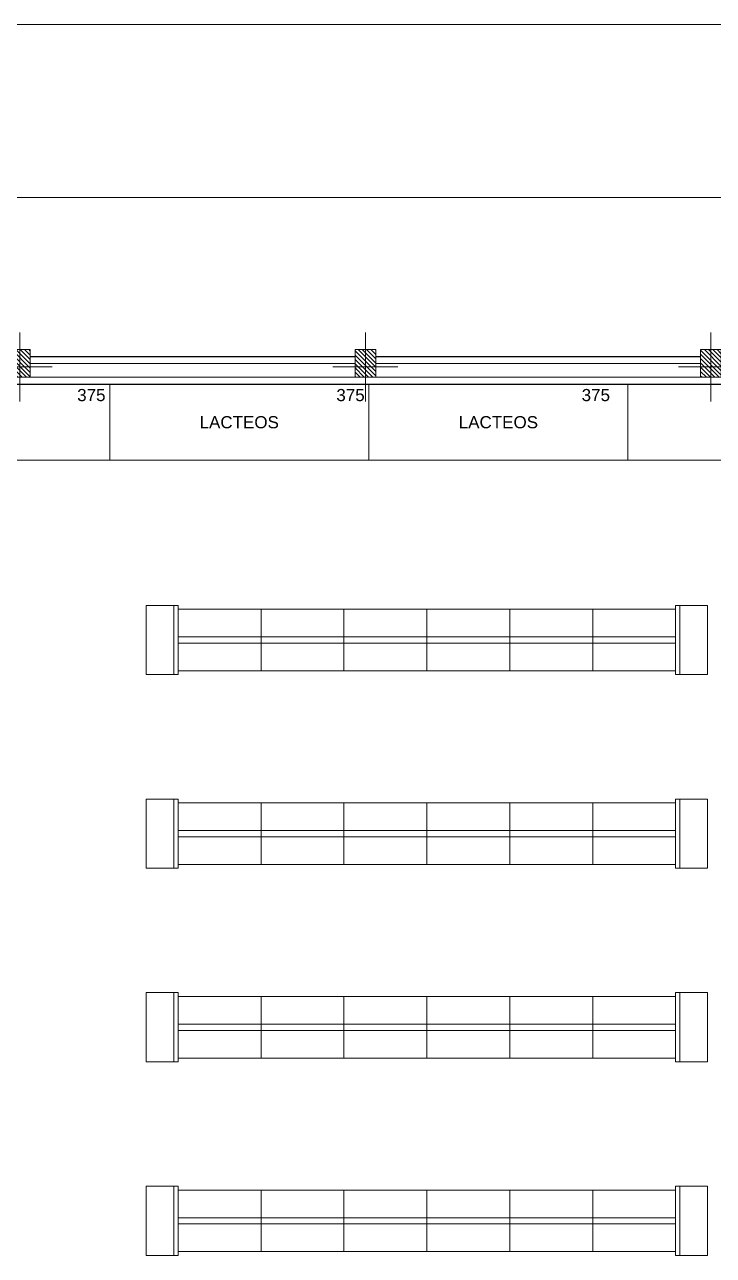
# Model space of a CAD drawing. Header units: millimetres. Extents: x 1653.8 to 1709.6, y 1641.2 to 1683.3.
# Drawn here: x 1685.84 to 1695.81, y 1665.53 to 1683.33 of the extents above; entities that cross this region are included whole.
import ezdxf
from ezdxf.enums import TextEntityAlignment as Align

# ---------------------------------------------------------------- set-up
doc = ezdxf.new("R2010")
doc.units = ezdxf.units.MM
for name, color, linetype, lineweight in [('ACHURADO', 251, 'Continuous', 13), ('AR_MOBILIARIO', 1, 'Continuous', 0), ('AR_PAREDES', 4, 'Continuous', 25), ('AR_TEXTOS', 2, 'Continuous', 0), ('AR_VENTANAS', 3, 'Continuous', 13), ('TEXTO', 1, 'Continuous', 20)]:
    doc.layers.add(name, color=color, linetype=linetype, lineweight=lineweight)
doc.styles.add('ARIAL', font='arial.ttf')

# ---------------------------------------------------------------- blocks, each defined once
blk = doc.blocks.new('OIIOIJ')
h = blk.add_hatch()
h.set_pattern_fill('ANSI31', color=8, scale=0.35, angle=-180)
h.set_pattern_definition([(225, (-128.949427, 159.928103), (0.030935922, -0.030935922), [])])
h.paths.add_polyline_path([(0.15, -0.15), (0.15, 0.25), (-0.15, 0.25), (-0.15, -0.15)])
at = {"color": 2}
for p, q in [((0, -0.5), (0, 0.5)), ((-0.469, 0), (0.469, 0))]:
    blk.add_line(p, q, dxfattribs=at)
at = {"color": 6}
blk.add_lwpolyline([(0.15, -0.15), (0.15, 0.25), (-0.15, 0.25), (-0.15, -0.15)], close=True, dxfattribs=at)

msp = doc.modelspace()

# ---------------------------------------------------------------- linework, layer by layer
at = {"layer": 'ACHURADO'}
for points in [[(1653.844, 1683.325), (1709.614, 1683.325)], [(1653.844, 1680.825), (1709.614, 1680.825)]]:
    msp.add_lwpolyline(points, dxfattribs=at)
at = {"layer": 'AR_MOBILIARIO'}
for p, q in [((1687.602, 1674.925), (1687.602, 1673.925)), ((1688.002, 1674.925), (1687.602, 1674.925)), ((1687.602, 1674.925), (1687.602, 1673.925)), ((1688.002, 1674.925), (1687.602, 1674.925)), ((1688.002, 1674.925), (1687.602, 1674.925)), ((1687.602, 1674.925), (1687.602, 1673.925)), ((1688.002, 1674.925), (1688.002, 1673.925)), ((1688.002, 1673.925), (1688.002, 1674.925)), ((1688.002, 1673.925), (1688.002, 1674.925)), ((1688.062, 1674.925), (1688.002, 1674.925)), ((1688.002, 1674.925), (1688.002, 1673.925)), ((1688.062, 1673.925), (1688.062, 1674.925)), ((1688.062, 1674.87), (1688.062, 1674.47)), ((1688.062, 1674.47), (1688.062, 1674.87)), ((1688.062, 1674.47), (1688.062, 1674.87)), ((1688.062, 1674.47), (1688.062, 1674.87)), ((1688.062, 1674.87), (1688.062, 1674.47)), ((1688.062, 1674.47), (1688.062, 1674.87)), ((1689.262, 1674.87), (1688.062, 1674.87)), ((1688.062, 1674.87), (1688.062, 1674.47)), ((1689.262, 1674.87), (1688.062, 1674.87)), ((1689.262, 1674.87), (1688.062, 1674.87)), ((1688.062, 1674.87), (1688.062, 1674.47)), ((1688.062, 1674.47), (1688.062, 1674.87)), ((1690.462, 1674.87), (1689.262, 1674.87)), ((1689.262, 1674.87), (1689.262, 1674.47)), ((1690.462, 1674.87), (1689.262, 1674.87)), ((1690.462, 1674.87), (1689.262, 1674.87)), ((1689.262, 1674.87), (1689.262, 1674.47)), ((1689.262, 1674.47), (1689.262, 1674.87)), ((1689.262, 1674.47), (1689.262, 1674.87)), ((1689.262, 1674.47), (1689.262, 1674.87)), ((1689.262, 1674.47), (1689.262, 1674.87)), ((1691.662, 1674.87), (1690.462, 1674.87)), ((1690.462, 1674.87), (1690.462, 1674.47)), ((1691.662, 1674.87), (1690.462, 1674.87)), ((1691.662, 1674.87), (1690.462, 1674.87)), ((1690.462, 1674.87), (1690.462, 1674.47)), ((1690.462, 1674.47), (1690.462, 1674.87)), ((1690.462, 1674.47), (1690.462, 1674.87)), ((1690.462, 1674.47), (1690.462, 1674.87)), ((1690.462, 1674.47), (1690.462, 1674.87)), ((1692.862, 1674.87), (1691.662, 1674.87)), ((1691.662, 1674.87), (1691.662, 1674.47)), ((1692.862, 1674.87), (1691.662, 1674.87)), ((1692.862, 1674.87), (1691.662, 1674.87)), ((1691.662, 1674.87), (1691.662, 1674.47)), ((1691.662, 1674.47), (1691.662, 1674.87)), ((1691.662, 1674.47), (1691.662, 1674.87)), ((1691.662, 1674.47), (1691.662, 1674.87)), ((1691.662, 1674.47), (1691.662, 1674.87)), ((1694.062, 1674.87), (1692.862, 1674.87)), ((1692.862, 1674.87), (1692.862, 1674.47)), ((1694.062, 1674.87), (1692.862, 1674.87)), ((1694.062, 1674.87), (1692.862, 1674.87)), ((1692.862, 1674.87), (1692.862, 1674.47)), ((1692.862, 1674.47), (1692.862, 1674.87)), ((1692.862, 1674.47), (1692.862, 1674.87)), ((1692.862, 1674.47), (1692.862, 1674.87)), ((1692.862, 1674.47), (1692.862, 1674.87)), ((1695.262, 1674.87), (1694.062, 1674.87)), ((1694.062, 1674.87), (1694.062, 1674.47)), ((1695.262, 1674.87), (1694.062, 1674.87)), ((1695.262, 1674.87), (1694.062, 1674.87)), ((1694.062, 1674.87), (1694.062, 1674.47)), ((1694.062, 1674.47), (1694.062, 1674.87)), ((1694.062, 1674.47), (1694.062, 1674.87)), ((1694.062, 1674.47), (1694.062, 1674.87)), ((1694.062, 1674.47), (1694.062, 1674.87)), ((1695.262, 1674.925), (1695.322, 1674.925)), ((1695.262, 1674.925), (1695.262, 1673.925)), ((1695.262, 1674.47), (1695.262, 1674.87)), ((1695.262, 1674.47), (1695.262, 1674.87)), ((1695.262, 1674.47), (1695.262, 1674.87)), ((1695.322, 1673.925), (1695.322, 1674.925)), ((1695.322, 1674.925), (1695.722, 1674.925)), ((1695.722, 1674.925), (1695.322, 1674.925)), ((1695.322, 1674.925), (1695.322, 1673.925)), ((1695.722, 1674.925), (1695.322, 1674.925)), ((1695.322, 1674.925), (1695.322, 1673.925)), ((1695.322, 1673.925), (1695.322, 1674.925)), ((1695.722, 1673.925), (1695.722, 1674.925)), ((1695.722, 1673.925), (1695.722, 1674.925)), ((1695.722, 1673.925), (1695.722, 1674.925)), ((1688.062, 1674.47), (1688.062, 1674.38)), ((1688.062, 1674.47), (1688.062, 1674.38)), ((1688.062, 1674.47), (1689.262, 1674.47)), ((1688.062, 1674.47), (1689.262, 1674.47)), ((1689.262, 1674.47), (1688.062, 1674.47)), ((1688.062, 1674.47), (1688.062, 1674.38)), ((1689.262, 1674.47), (1688.062, 1674.47)), ((1689.262, 1674.47), (1689.262, 1674.38)), ((1690.462, 1674.47), (1689.262, 1674.47)), ((1689.262, 1674.47), (1690.462, 1674.47)), ((1689.262, 1674.47), (1690.462, 1674.47)), ((1690.462, 1674.47), (1689.262, 1674.47)), ((1689.262, 1674.47), (1689.262, 1674.38)), ((1690.462, 1674.47), (1690.462, 1674.38)), ((1691.662, 1674.47), (1690.462, 1674.47)), ((1690.462, 1674.47), (1691.662, 1674.47)), ((1690.462, 1674.47), (1691.662, 1674.47)), ((1691.662, 1674.47), (1690.462, 1674.47)), ((1690.462, 1674.47), (1690.462, 1674.38)), ((1691.662, 1674.47), (1691.662, 1674.38)), ((1692.862, 1674.47), (1691.662, 1674.47)), ((1691.662, 1674.47), (1692.862, 1674.47)), ((1691.662, 1674.47), (1692.862, 1674.47)), ((1692.862, 1674.47), (1691.662, 1674.47)), ((1691.662, 1674.47), (1691.662, 1674.38)), ((1692.862, 1674.47), (1692.862, 1674.38)), ((1694.062, 1674.47), (1692.862, 1674.47)), ((1692.862, 1674.47), (1694.062, 1674.47)), ((1692.862, 1674.47), (1694.062, 1674.47)), ((1694.062, 1674.47), (1692.862, 1674.47)), ((1692.862, 1674.47), (1692.862, 1674.38)), ((1694.062, 1674.47), (1694.062, 1674.38)), ((1695.262, 1674.47), (1694.062, 1674.47)), ((1694.062, 1674.47), (1695.262, 1674.47)), ((1694.062, 1674.47), (1695.262, 1674.47)), ((1695.262, 1674.47), (1694.062, 1674.47)), ((1694.062, 1674.47), (1694.062, 1674.38)), ((1695.262, 1674.47), (1695.262, 1674.38)), ((1688.062, 1673.98), (1688.062, 1674.38)), ((1688.062, 1674.38), (1688.062, 1673.98)), ((1688.062, 1674.38), (1688.062, 1673.98)), ((1688.062, 1674.38), (1688.062, 1673.98)), ((1688.062, 1673.98), (1688.062, 1674.38)), ((1688.062, 1674.38), (1688.062, 1673.98)), ((1689.262, 1674.38), (1688.062, 1674.38)), ((1688.062, 1674.38), (1688.062, 1673.98)), ((1688.062, 1674.38), (1688.062, 1673.98)), ((1688.062, 1674.38), (1688.062, 1673.98)), ((1689.262, 1674.38), (1688.062, 1674.38)), ((1688.062, 1674.38), (1689.262, 1674.38)), ((1688.062, 1674.38), (1689.262, 1674.38)), ((1689.262, 1674.38), (1690.462, 1674.38)), ((1690.462, 1674.38), (1689.262, 1674.38)), ((1689.262, 1674.38), (1689.262, 1673.98)), ((1689.262, 1674.38), (1689.262, 1673.98)), ((1689.262, 1674.38), (1689.262, 1673.98)), ((1690.462, 1674.38), (1689.262, 1674.38)), ((1689.262, 1674.38), (1690.462, 1674.38)), ((1689.262, 1673.98), (1689.262, 1674.38)), ((1689.262, 1673.98), (1689.262, 1674.38)), ((1689.262, 1674.38), (1689.262, 1673.98)), ((1690.462, 1674.38), (1691.662, 1674.38)), ((1691.662, 1674.38), (1690.462, 1674.38)), ((1690.462, 1674.38), (1690.462, 1673.98)), ((1690.462, 1674.38), (1690.462, 1673.98)), ((1690.462, 1674.38), (1690.462, 1673.98)), ((1691.662, 1674.38), (1690.462, 1674.38)), ((1690.462, 1674.38), (1691.662, 1674.38)), ((1690.462, 1673.98), (1690.462, 1674.38)), ((1690.462, 1673.98), (1690.462, 1674.38)), ((1690.462, 1674.38), (1690.462, 1673.98)), ((1691.662, 1674.38), (1692.862, 1674.38)), ((1692.862, 1674.38), (1691.662, 1674.38)), ((1691.662, 1674.38), (1691.662, 1673.98)), ((1691.662, 1674.38), (1691.662, 1673.98)), ((1691.662, 1674.38), (1691.662, 1673.98)), ((1692.862, 1674.38), (1691.662, 1674.38)), ((1691.662, 1674.38), (1692.862, 1674.38)), ((1691.662, 1673.98), (1691.662, 1674.38)), ((1691.662, 1673.98), (1691.662, 1674.38)), ((1691.662, 1674.38), (1691.662, 1673.98)), ((1692.862, 1674.38), (1694.062, 1674.38)), ((1694.062, 1674.38), (1692.862, 1674.38)), ((1692.862, 1674.38), (1692.862, 1673.98)), ((1692.862, 1674.38), (1692.862, 1673.98)), ((1692.862, 1674.38), (1692.862, 1673.98)), ((1694.062, 1674.38), (1692.862, 1674.38)), ((1692.862, 1674.38), (1694.062, 1674.38)), ((1692.862, 1673.98), (1692.862, 1674.38)), ((1692.862, 1673.98), (1692.862, 1674.38)), ((1692.862, 1674.38), (1692.862, 1673.98)), ((1694.062, 1674.38), (1695.262, 1674.38)), ((1695.262, 1674.38), (1694.062, 1674.38)), ((1694.062, 1674.38), (1694.062, 1673.98)), ((1694.062, 1674.38), (1694.062, 1673.98)), ((1694.062, 1674.38), (1694.062, 1673.98)), ((1695.262, 1674.38), (1694.062, 1674.38)), ((1694.062, 1674.38), (1695.262, 1674.38)), ((1694.062, 1673.98), (1694.062, 1674.38)), ((1694.062, 1673.98), (1694.062, 1674.38)), ((1694.062, 1674.38), (1694.062, 1673.98)), ((1695.262, 1673.98), (1695.262, 1674.38)), ((1695.262, 1673.98), (1695.262, 1674.38)), ((1695.262, 1674.38), (1695.262, 1673.98)), ((1688.002, 1673.925), (1687.602, 1673.925)), ((1687.602, 1673.925), (1688.002, 1673.925)), ((1687.602, 1673.925), (1688.002, 1673.925)), ((1688.062, 1673.925), (1688.002, 1673.925)), ((1688.062, 1673.98), (1689.262, 1673.98)), ((1688.062, 1673.98), (1689.262, 1673.98)), ((1688.062, 1673.98), (1689.262, 1673.98)), ((1689.262, 1673.98), (1690.462, 1673.98)), ((1689.262, 1673.98), (1690.462, 1673.98)), ((1689.262, 1673.98), (1690.462, 1673.98)), ((1690.462, 1673.98), (1691.662, 1673.98)), ((1690.462, 1673.98), (1691.662, 1673.98)), ((1690.462, 1673.98), (1691.662, 1673.98)), ((1691.662, 1673.98), (1692.862, 1673.98)), ((1691.662, 1673.98), (1692.862, 1673.98)), ((1691.662, 1673.98), (1692.862, 1673.98)), ((1692.862, 1673.98), (1694.062, 1673.98)), ((1692.862, 1673.98), (1694.062, 1673.98)), ((1692.862, 1673.98), (1694.062, 1673.98)), ((1694.062, 1673.98), (1695.262, 1673.98)), ((1694.062, 1673.98), (1695.262, 1673.98)), ((1694.062, 1673.98), (1695.262, 1673.98)), ((1695.262, 1673.925), (1695.322, 1673.925)), ((1695.322, 1673.925), (1695.722, 1673.925)), ((1695.322, 1673.925), (1695.722, 1673.925)), ((1695.322, 1673.925), (1695.722, 1673.925)), ((1687.602, 1672.125), (1687.602, 1671.125)), ((1688.002, 1672.125), (1687.602, 1672.125)), ((1687.602, 1672.125), (1687.602, 1671.125)), ((1688.002, 1672.125), (1687.602, 1672.125)), ((1688.002, 1672.125), (1687.602, 1672.125)), ((1687.602, 1672.125), (1687.602, 1671.125)), ((1688.002, 1672.125), (1688.002, 1671.125)), ((1688.002, 1671.125), (1688.002, 1672.125)), ((1688.002, 1671.125), (1688.002, 1672.125)), ((1688.062, 1672.125), (1688.002, 1672.125)), ((1688.002, 1672.125), (1688.002, 1671.125)), ((1688.062, 1671.125), (1688.062, 1672.125)), ((1688.062, 1672.07), (1688.062, 1671.67)), ((1688.062, 1671.67), (1688.062, 1672.07)), ((1688.062, 1671.67), (1688.062, 1672.07)), ((1688.062, 1671.67), (1688.062, 1672.07)), ((1688.062, 1672.07), (1688.062, 1671.67)), ((1688.062, 1671.67), (1688.062, 1672.07)), ((1689.262, 1672.07), (1688.062, 1672.07)), ((1688.062, 1672.07), (1688.062, 1671.67)), ((1689.262, 1672.07), (1688.062, 1672.07)), ((1689.262, 1672.07), (1688.062, 1672.07)), ((1688.062, 1672.07), (1688.062, 1671.67)), ((1688.062, 1671.67), (1688.062, 1672.07)), ((1690.462, 1672.07), (1689.262, 1672.07)), ((1689.262, 1672.07), (1689.262, 1671.67)), ((1690.462, 1672.07), (1689.262, 1672.07)), ((1690.462, 1672.07), (1689.262, 1672.07)), ((1689.262, 1672.07), (1689.262, 1671.67)), ((1689.262, 1671.67), (1689.262, 1672.07)), ((1689.262, 1671.67), (1689.262, 1672.07)), ((1689.262, 1671.67), (1689.262, 1672.07)), ((1689.262, 1671.67), (1689.262, 1672.07)), ((1691.662, 1672.07), (1690.462, 1672.07)), ((1690.462, 1672.07), (1690.462, 1671.67)), ((1691.662, 1672.07), (1690.462, 1672.07)), ((1691.662, 1672.07), (1690.462, 1672.07)), ((1690.462, 1672.07), (1690.462, 1671.67)), ((1690.462, 1671.67), (1690.462, 1672.07)), ((1690.462, 1671.67), (1690.462, 1672.07)), ((1690.462, 1671.67), (1690.462, 1672.07)), ((1690.462, 1671.67), (1690.462, 1672.07)), ((1692.862, 1672.07), (1691.662, 1672.07)), ((1691.662, 1672.07), (1691.662, 1671.67)), ((1692.862, 1672.07), (1691.662, 1672.07)), ((1692.862, 1672.07), (1691.662, 1672.07)), ((1691.662, 1672.07), (1691.662, 1671.67)), ((1691.662, 1671.67), (1691.662, 1672.07)), ((1691.662, 1671.67), (1691.662, 1672.07)), ((1691.662, 1671.67), (1691.662, 1672.07)), ((1691.662, 1671.67), (1691.662, 1672.07)), ((1694.062, 1672.07), (1692.862, 1672.07)), ((1692.862, 1672.07), (1692.862, 1671.67)), ((1694.062, 1672.07), (1692.862, 1672.07)), ((1694.062, 1672.07), (1692.862, 1672.07)), ((1692.862, 1672.07), (1692.862, 1671.67)), ((1692.862, 1671.67), (1692.862, 1672.07)), ((1692.862, 1671.67), (1692.862, 1672.07)), ((1692.862, 1671.67), (1692.862, 1672.07)), ((1692.862, 1671.67), (1692.862, 1672.07)), ((1695.262, 1672.07), (1694.062, 1672.07)), ((1694.062, 1672.07), (1694.062, 1671.67)), ((1695.262, 1672.07), (1694.062, 1672.07)), ((1695.262, 1672.07), (1694.062, 1672.07)), ((1694.062, 1672.07), (1694.062, 1671.67)), ((1694.062, 1671.67), (1694.062, 1672.07)), ((1694.062, 1671.67), (1694.062, 1672.07)), ((1694.062, 1671.67), (1694.062, 1672.07)), ((1694.062, 1671.67), (1694.062, 1672.07)), ((1695.262, 1672.125), (1695.322, 1672.125)), ((1695.262, 1672.125), (1695.262, 1671.125)), ((1695.262, 1671.67), (1695.262, 1672.07)), ((1695.262, 1671.67), (1695.262, 1672.07)), ((1695.262, 1671.67), (1695.262, 1672.07)), ((1695.322, 1671.125), (1695.322, 1672.125)), ((1695.322, 1672.125), (1695.722, 1672.125)), ((1695.722, 1672.125), (1695.322, 1672.125)), ((1695.322, 1672.125), (1695.322, 1671.125)), ((1695.722, 1672.125), (1695.322, 1672.125)), ((1695.322, 1672.125), (1695.322, 1671.125)), ((1695.322, 1671.125), (1695.322, 1672.125)), ((1695.722, 1671.125), (1695.722, 1672.125)), ((1695.722, 1671.125), (1695.722, 1672.125)), ((1695.722, 1671.125), (1695.722, 1672.125)), ((1688.062, 1671.67), (1688.062, 1671.58)), ((1688.062, 1671.67), (1688.062, 1671.58)), ((1688.062, 1671.67), (1689.262, 1671.67)), ((1688.062, 1671.67), (1689.262, 1671.67)), ((1689.262, 1671.67), (1688.062, 1671.67)), ((1688.062, 1671.67), (1688.062, 1671.58)), ((1689.262, 1671.67), (1688.062, 1671.67)), ((1689.262, 1671.67), (1689.262, 1671.58)), ((1690.462, 1671.67), (1689.262, 1671.67)), ((1689.262, 1671.67), (1690.462, 1671.67)), ((1689.262, 1671.67), (1690.462, 1671.67)), ((1690.462, 1671.67), (1689.262, 1671.67)), ((1689.262, 1671.67), (1689.262, 1671.58)), ((1690.462, 1671.67), (1690.462, 1671.58)), ((1691.662, 1671.67), (1690.462, 1671.67)), ((1690.462, 1671.67), (1691.662, 1671.67)), ((1690.462, 1671.67), (1691.662, 1671.67)), ((1691.662, 1671.67), (1690.462, 1671.67)), ((1690.462, 1671.67), (1690.462, 1671.58)), ((1691.662, 1671.67), (1691.662, 1671.58)), ((1692.862, 1671.67), (1691.662, 1671.67)), ((1691.662, 1671.67), (1692.862, 1671.67)), ((1691.662, 1671.67), (1692.862, 1671.67)), ((1692.862, 1671.67), (1691.662, 1671.67)), ((1691.662, 1671.67), (1691.662, 1671.58)), ((1692.862, 1671.67), (1692.862, 1671.58)), ((1694.062, 1671.67), (1692.862, 1671.67)), ((1692.862, 1671.67), (1694.062, 1671.67)), ((1692.862, 1671.67), (1694.062, 1671.67)), ((1694.062, 1671.67), (1692.862, 1671.67)), ((1692.862, 1671.67), (1692.862, 1671.58)), ((1694.062, 1671.67), (1694.062, 1671.58)), ((1695.262, 1671.67), (1694.062, 1671.67)), ((1694.062, 1671.67), (1695.262, 1671.67)), ((1694.062, 1671.67), (1695.262, 1671.67)), ((1695.262, 1671.67), (1694.062, 1671.67)), ((1694.062, 1671.67), (1694.062, 1671.58)), ((1695.262, 1671.67), (1695.262, 1671.58)), ((1688.062, 1671.18), (1688.062, 1671.58)), ((1688.062, 1671.58), (1688.062, 1671.18)), ((1688.062, 1671.58), (1688.062, 1671.18)), ((1688.062, 1671.58), (1688.062, 1671.18)), ((1688.062, 1671.18), (1688.062, 1671.58)), ((1688.062, 1671.58), (1688.062, 1671.18)), ((1689.262, 1671.58), (1688.062, 1671.58)), ((1688.062, 1671.58), (1688.062, 1671.18)), ((1688.062, 1671.58), (1688.062, 1671.18)), ((1688.062, 1671.58), (1688.062, 1671.18)), ((1689.262, 1671.58), (1688.062, 1671.58)), ((1688.062, 1671.58), (1689.262, 1671.58)), ((1688.062, 1671.58), (1689.262, 1671.58)), ((1689.262, 1671.58), (1690.462, 1671.58)), ((1690.462, 1671.58), (1689.262, 1671.58)), ((1689.262, 1671.58), (1689.262, 1671.18)), ((1689.262, 1671.58), (1689.262, 1671.18)), ((1689.262, 1671.58), (1689.262, 1671.18)), ((1690.462, 1671.58), (1689.262, 1671.58)), ((1689.262, 1671.58), (1690.462, 1671.58)), ((1689.262, 1671.18), (1689.262, 1671.58)), ((1689.262, 1671.18), (1689.262, 1671.58)), ((1689.262, 1671.58), (1689.262, 1671.18)), ((1690.462, 1671.58), (1691.662, 1671.58)), ((1691.662, 1671.58), (1690.462, 1671.58)), ((1690.462, 1671.58), (1690.462, 1671.18)), ((1690.462, 1671.58), (1690.462, 1671.18)), ((1690.462, 1671.58), (1690.462, 1671.18)), ((1691.662, 1671.58), (1690.462, 1671.58)), ((1690.462, 1671.58), (1691.662, 1671.58)), ((1690.462, 1671.18), (1690.462, 1671.58)), ((1690.462, 1671.18), (1690.462, 1671.58)), ((1690.462, 1671.58), (1690.462, 1671.18)), ((1691.662, 1671.58), (1692.862, 1671.58)), ((1692.862, 1671.58), (1691.662, 1671.58)), ((1691.662, 1671.58), (1691.662, 1671.18)), ((1691.662, 1671.58), (1691.662, 1671.18)), ((1691.662, 1671.58), (1691.662, 1671.18)), ((1692.862, 1671.58), (1691.662, 1671.58)), ((1691.662, 1671.58), (1692.862, 1671.58)), ((1691.662, 1671.18), (1691.662, 1671.58)), ((1691.662, 1671.18), (1691.662, 1671.58)), ((1691.662, 1671.58), (1691.662, 1671.18)), ((1692.862, 1671.58), (1694.062, 1671.58)), ((1694.062, 1671.58), (1692.862, 1671.58)), ((1692.862, 1671.58), (1692.862, 1671.18)), ((1692.862, 1671.58), (1692.862, 1671.18)), ((1692.862, 1671.58), (1692.862, 1671.18)), ((1694.062, 1671.58), (1692.862, 1671.58)), ((1692.862, 1671.58), (1694.062, 1671.58)), ((1692.862, 1671.18), (1692.862, 1671.58)), ((1692.862, 1671.18), (1692.862, 1671.58)), ((1692.862, 1671.58), (1692.862, 1671.18)), ((1694.062, 1671.58), (1695.262, 1671.58)), ((1695.262, 1671.58), (1694.062, 1671.58)), ((1694.062, 1671.58), (1694.062, 1671.18)), ((1694.062, 1671.58), (1694.062, 1671.18)), ((1694.062, 1671.58), (1694.062, 1671.18)), ((1695.262, 1671.58), (1694.062, 1671.58)), ((1694.062, 1671.58), (1695.262, 1671.58)), ((1694.062, 1671.18), (1694.062, 1671.58)), ((1694.062, 1671.18), (1694.062, 1671.58)), ((1694.062, 1671.58), (1694.062, 1671.18)), ((1695.262, 1671.18), (1695.262, 1671.58)), ((1695.262, 1671.18), (1695.262, 1671.58)), ((1695.262, 1671.58), (1695.262, 1671.18)), ((1688.002, 1671.125), (1687.602, 1671.125)), ((1687.602, 1671.125), (1688.002, 1671.125)), ((1687.602, 1671.125), (1688.002, 1671.125)), ((1688.062, 1671.125), (1688.002, 1671.125)), ((1688.062, 1671.18), (1689.262, 1671.18)), ((1688.062, 1671.18), (1689.262, 1671.18)), ((1688.062, 1671.18), (1689.262, 1671.18)), ((1689.262, 1671.18), (1690.462, 1671.18)), ((1689.262, 1671.18), (1690.462, 1671.18)), ((1689.262, 1671.18), (1690.462, 1671.18)), ((1690.462, 1671.18), (1691.662, 1671.18)), ((1690.462, 1671.18), (1691.662, 1671.18)), ((1690.462, 1671.18), (1691.662, 1671.18)), ((1691.662, 1671.18), (1692.862, 1671.18)), ((1691.662, 1671.18), (1692.862, 1671.18)), ((1691.662, 1671.18), (1692.862, 1671.18)), ((1692.862, 1671.18), (1694.062, 1671.18)), ((1692.862, 1671.18), (1694.062, 1671.18)), ((1692.862, 1671.18), (1694.062, 1671.18)), ((1694.062, 1671.18), (1695.262, 1671.18)), ((1694.062, 1671.18), (1695.262, 1671.18)), ((1694.062, 1671.18), (1695.262, 1671.18)), ((1695.262, 1671.125), (1695.322, 1671.125)), ((1695.322, 1671.125), (1695.722, 1671.125)), ((1695.322, 1671.125), (1695.722, 1671.125)), ((1695.322, 1671.125), (1695.722, 1671.125)), ((1687.602, 1669.325), (1687.602, 1668.325)), ((1688.002, 1669.325), (1687.602, 1669.325)), ((1687.602, 1669.325), (1687.602, 1668.325)), ((1688.002, 1669.325), (1687.602, 1669.325)), ((1688.002, 1669.325), (1687.602, 1669.325)), ((1687.602, 1669.325), (1687.602, 1668.325)), ((1688.002, 1669.325), (1688.002, 1668.325)), ((1688.002, 1668.325), (1688.002, 1669.325)), ((1688.002, 1668.325), (1688.002, 1669.325)), ((1688.062, 1669.325), (1688.002, 1669.325)), ((1688.002, 1669.325), (1688.002, 1668.325)), ((1688.062, 1668.325), (1688.062, 1669.325)), ((1695.262, 1669.325), (1695.322, 1669.325)), ((1695.262, 1669.325), (1695.262, 1668.325)), ((1695.322, 1668.325), (1695.322, 1669.325)), ((1695.322, 1669.325), (1695.722, 1669.325)), ((1695.722, 1669.325), (1695.322, 1669.325)), ((1695.322, 1669.325), (1695.322, 1668.325)), ((1695.722, 1669.325), (1695.322, 1669.325)), ((1695.322, 1669.325), (1695.322, 1668.325)), ((1695.322, 1668.325), (1695.322, 1669.325)), ((1695.722, 1668.325), (1695.722, 1669.325)), ((1695.722, 1668.325), (1695.722, 1669.325)), ((1695.722, 1668.325), (1695.722, 1669.325)), ((1688.062, 1669.27), (1688.062, 1668.87)), ((1688.062, 1668.87), (1688.062, 1669.27)), ((1688.062, 1668.87), (1688.062, 1669.27)), ((1688.062, 1668.87), (1688.062, 1669.27)), ((1688.062, 1669.27), (1688.062, 1668.87)), ((1688.062, 1668.87), (1688.062, 1669.27)), ((1689.262, 1669.27), (1688.062, 1669.27)), ((1688.062, 1669.27), (1688.062, 1668.87)), ((1689.262, 1669.27), (1688.062, 1669.27)), ((1689.262, 1669.27), (1688.062, 1669.27)), ((1688.062, 1669.27), (1688.062, 1668.87)), ((1688.062, 1668.87), (1688.062, 1669.27)), ((1690.462, 1669.27), (1689.262, 1669.27)), ((1689.262, 1669.27), (1689.262, 1668.87)), ((1690.462, 1669.27), (1689.262, 1669.27)), ((1690.462, 1669.27), (1689.262, 1669.27)), ((1689.262, 1669.27), (1689.262, 1668.87)), ((1689.262, 1668.87), (1689.262, 1669.27)), ((1689.262, 1668.87), (1689.262, 1669.27)), ((1689.262, 1668.87), (1689.262, 1669.27)), ((1689.262, 1668.87), (1689.262, 1669.27)), ((1691.662, 1669.27), (1690.462, 1669.27)), ((1690.462, 1669.27), (1690.462, 1668.87)), ((1691.662, 1669.27), (1690.462, 1669.27)), ((1691.662, 1669.27), (1690.462, 1669.27)), ((1690.462, 1669.27), (1690.462, 1668.87)), ((1690.462, 1668.87), (1690.462, 1669.27)), ((1690.462, 1668.87), (1690.462, 1669.27)), ((1690.462, 1668.87), (1690.462, 1669.27)), ((1690.462, 1668.87), (1690.462, 1669.27)), ((1692.862, 1669.27), (1691.662, 1669.27)), ((1691.662, 1669.27), (1691.662, 1668.87)), ((1692.862, 1669.27), (1691.662, 1669.27)), ((1692.862, 1669.27), (1691.662, 1669.27)), ((1691.662, 1669.27), (1691.662, 1668.87)), ((1691.662, 1668.87), (1691.662, 1669.27)), ((1691.662, 1668.87), (1691.662, 1669.27)), ((1691.662, 1668.87), (1691.662, 1669.27)), ((1691.662, 1668.87), (1691.662, 1669.27)), ((1694.062, 1669.27), (1692.862, 1669.27)), ((1692.862, 1669.27), (1692.862, 1668.87)), ((1694.062, 1669.27), (1692.862, 1669.27)), ((1694.062, 1669.27), (1692.862, 1669.27)), ((1692.862, 1669.27), (1692.862, 1668.87)), ((1692.862, 1668.87), (1692.862, 1669.27)), ((1692.862, 1668.87), (1692.862, 1669.27)), ((1692.862, 1668.87), (1692.862, 1669.27)), ((1692.862, 1668.87), (1692.862, 1669.27)), ((1695.262, 1669.27), (1694.062, 1669.27)), ((1694.062, 1669.27), (1694.062, 1668.87)), ((1695.262, 1669.27), (1694.062, 1669.27)), ((1695.262, 1669.27), (1694.062, 1669.27)), ((1694.062, 1669.27), (1694.062, 1668.87)), ((1694.062, 1668.87), (1694.062, 1669.27)), ((1694.062, 1668.87), (1694.062, 1669.27)), ((1694.062, 1668.87), (1694.062, 1669.27)), ((1694.062, 1668.87), (1694.062, 1669.27)), ((1695.262, 1668.87), (1695.262, 1669.27)), ((1695.262, 1668.87), (1695.262, 1669.27)), ((1695.262, 1668.87), (1695.262, 1669.27)), ((1688.062, 1668.87), (1688.062, 1668.78)), ((1688.062, 1668.87), (1688.062, 1668.78)), ((1688.062, 1668.87), (1689.262, 1668.87)), ((1688.062, 1668.87), (1689.262, 1668.87)), ((1689.262, 1668.87), (1688.062, 1668.87)), ((1688.062, 1668.87), (1688.062, 1668.78)), ((1689.262, 1668.87), (1688.062, 1668.87)), ((1688.062, 1668.38), (1688.062, 1668.78)), ((1688.062, 1668.78), (1688.062, 1668.38)), ((1688.062, 1668.78), (1688.062, 1668.38)), ((1688.062, 1668.78), (1688.062, 1668.38)), ((1688.062, 1668.38), (1688.062, 1668.78)), ((1688.062, 1668.78), (1688.062, 1668.38)), ((1689.262, 1668.78), (1688.062, 1668.78)), ((1688.062, 1668.78), (1688.062, 1668.38)), ((1688.062, 1668.78), (1688.062, 1668.38)), ((1688.062, 1668.78), (1688.062, 1668.38)), ((1689.262, 1668.78), (1688.062, 1668.78)), ((1688.062, 1668.78), (1689.262, 1668.78)), ((1688.062, 1668.78), (1689.262, 1668.78)), ((1689.262, 1668.87), (1689.262, 1668.78)), ((1690.462, 1668.87), (1689.262, 1668.87)), ((1689.262, 1668.87), (1690.462, 1668.87)), ((1689.262, 1668.87), (1690.462, 1668.87)), ((1690.462, 1668.87), (1689.262, 1668.87)), ((1689.262, 1668.87), (1689.262, 1668.78)), ((1689.262, 1668.78), (1690.462, 1668.78)), ((1690.462, 1668.78), (1689.262, 1668.78)), ((1689.262, 1668.78), (1689.262, 1668.38)), ((1689.262, 1668.78), (1689.262, 1668.38)), ((1689.262, 1668.78), (1689.262, 1668.38)), ((1690.462, 1668.78), (1689.262, 1668.78)), ((1689.262, 1668.78), (1690.462, 1668.78)), ((1689.262, 1668.38), (1689.262, 1668.78)), ((1689.262, 1668.38), (1689.262, 1668.78)), ((1689.262, 1668.78), (1689.262, 1668.38)), ((1690.462, 1668.87), (1690.462, 1668.78)), ((1691.662, 1668.87), (1690.462, 1668.87)), ((1690.462, 1668.87), (1691.662, 1668.87)), ((1690.462, 1668.87), (1691.662, 1668.87)), ((1691.662, 1668.87), (1690.462, 1668.87)), ((1690.462, 1668.87), (1690.462, 1668.78)), ((1690.462, 1668.78), (1691.662, 1668.78)), ((1691.662, 1668.78), (1690.462, 1668.78)), ((1690.462, 1668.78), (1690.462, 1668.38)), ((1690.462, 1668.78), (1690.462, 1668.38)), ((1690.462, 1668.78), (1690.462, 1668.38)), ((1691.662, 1668.78), (1690.462, 1668.78)), ((1690.462, 1668.78), (1691.662, 1668.78)), ((1690.462, 1668.38), (1690.462, 1668.78)), ((1690.462, 1668.38), (1690.462, 1668.78)), ((1690.462, 1668.78), (1690.462, 1668.38)), ((1691.662, 1668.87), (1691.662, 1668.78)), ((1692.862, 1668.87), (1691.662, 1668.87)), ((1691.662, 1668.87), (1692.862, 1668.87)), ((1691.662, 1668.87), (1692.862, 1668.87)), ((1692.862, 1668.87), (1691.662, 1668.87)), ((1691.662, 1668.87), (1691.662, 1668.78)), ((1691.662, 1668.78), (1692.862, 1668.78)), ((1692.862, 1668.78), (1691.662, 1668.78)), ((1691.662, 1668.78), (1691.662, 1668.38)), ((1691.662, 1668.78), (1691.662, 1668.38)), ((1691.662, 1668.78), (1691.662, 1668.38)), ((1692.862, 1668.78), (1691.662, 1668.78)), ((1691.662, 1668.78), (1692.862, 1668.78)), ((1691.662, 1668.38), (1691.662, 1668.78)), ((1691.662, 1668.38), (1691.662, 1668.78)), ((1691.662, 1668.78), (1691.662, 1668.38)), ((1692.862, 1668.87), (1692.862, 1668.78)), ((1694.062, 1668.87), (1692.862, 1668.87)), ((1692.862, 1668.87), (1694.062, 1668.87)), ((1692.862, 1668.87), (1694.062, 1668.87)), ((1694.062, 1668.87), (1692.862, 1668.87)), ((1692.862, 1668.87), (1692.862, 1668.78)), ((1692.862, 1668.78), (1694.062, 1668.78)), ((1694.062, 1668.78), (1692.862, 1668.78)), ((1692.862, 1668.78), (1692.862, 1668.38)), ((1692.862, 1668.78), (1692.862, 1668.38)), ((1692.862, 1668.78), (1692.862, 1668.38)), ((1694.062, 1668.78), (1692.862, 1668.78)), ((1692.862, 1668.78), (1694.062, 1668.78)), ((1692.862, 1668.38), (1692.862, 1668.78)), ((1692.862, 1668.38), (1692.862, 1668.78)), ((1692.862, 1668.78), (1692.862, 1668.38)), ((1694.062, 1668.87), (1694.062, 1668.78)), ((1695.262, 1668.87), (1694.062, 1668.87)), ((1694.062, 1668.87), (1695.262, 1668.87)), ((1694.062, 1668.87), (1695.262, 1668.87)), ((1695.262, 1668.87), (1694.062, 1668.87)), ((1694.062, 1668.87), (1694.062, 1668.78)), ((1694.062, 1668.78), (1695.262, 1668.78)), ((1695.262, 1668.78), (1694.062, 1668.78)), ((1694.062, 1668.78), (1694.062, 1668.38)), ((1694.062, 1668.78), (1694.062, 1668.38)), ((1694.062, 1668.78), (1694.062, 1668.38)), ((1695.262, 1668.78), (1694.062, 1668.78)), ((1694.062, 1668.78), (1695.262, 1668.78)), ((1694.062, 1668.38), (1694.062, 1668.78)), ((1694.062, 1668.38), (1694.062, 1668.78)), ((1694.062, 1668.78), (1694.062, 1668.38)), ((1695.262, 1668.87), (1695.262, 1668.78)), ((1695.262, 1668.38), (1695.262, 1668.78)), ((1695.262, 1668.38), (1695.262, 1668.78)), ((1695.262, 1668.78), (1695.262, 1668.38)), ((1688.002, 1668.325), (1687.602, 1668.325)), ((1687.602, 1668.325), (1688.002, 1668.325)), ((1687.602, 1668.325), (1688.002, 1668.325)), ((1688.062, 1668.325), (1688.002, 1668.325)), ((1688.062, 1668.38), (1689.262, 1668.38)), ((1688.062, 1668.38), (1689.262, 1668.38)), ((1688.062, 1668.38), (1689.262, 1668.38)), ((1689.262, 1668.38), (1690.462, 1668.38)), ((1689.262, 1668.38), (1690.462, 1668.38)), ((1689.262, 1668.38), (1690.462, 1668.38)), ((1690.462, 1668.38), (1691.662, 1668.38)), ((1690.462, 1668.38), (1691.662, 1668.38)), ((1690.462, 1668.38), (1691.662, 1668.38)), ((1691.662, 1668.38), (1692.862, 1668.38)), ((1691.662, 1668.38), (1692.862, 1668.38)), ((1691.662, 1668.38), (1692.862, 1668.38)), ((1692.862, 1668.38), (1694.062, 1668.38)), ((1692.862, 1668.38), (1694.062, 1668.38)), ((1692.862, 1668.38), (1694.062, 1668.38)), ((1694.062, 1668.38), (1695.262, 1668.38)), ((1694.062, 1668.38), (1695.262, 1668.38)), ((1694.062, 1668.38), (1695.262, 1668.38)), ((1695.262, 1668.325), (1695.322, 1668.325)), ((1695.322, 1668.325), (1695.722, 1668.325)), ((1695.322, 1668.325), (1695.722, 1668.325)), ((1695.322, 1668.325), (1695.722, 1668.325)), ((1687.602, 1666.525), (1687.602, 1665.525)), ((1688.002, 1666.525), (1687.602, 1666.525)), ((1687.602, 1666.525), (1687.602, 1665.525)), ((1688.002, 1666.525), (1687.602, 1666.525)), ((1688.002, 1666.525), (1687.602, 1666.525)), ((1687.602, 1666.525), (1687.602, 1665.525)), ((1688.002, 1666.525), (1688.002, 1665.525)), ((1688.002, 1665.525), (1688.002, 1666.525)), ((1688.002, 1665.525), (1688.002, 1666.525)), ((1688.062, 1666.525), (1688.002, 1666.525)), ((1688.002, 1666.525), (1688.002, 1665.525)), ((1688.062, 1665.525), (1688.062, 1666.525)), ((1688.062, 1666.47), (1688.062, 1666.07)), ((1688.062, 1666.07), (1688.062, 1666.47)), ((1688.062, 1666.07), (1688.062, 1666.47)), ((1688.062, 1666.07), (1688.062, 1666.47)), ((1688.062, 1666.47), (1688.062, 1666.07)), ((1688.062, 1666.07), (1688.062, 1666.47)), ((1689.262, 1666.47), (1688.062, 1666.47)), ((1688.062, 1666.47), (1688.062, 1666.07)), ((1689.262, 1666.47), (1688.062, 1666.47)), ((1689.262, 1666.47), (1688.062, 1666.47)), ((1688.062, 1666.47), (1688.062, 1666.07)), ((1688.062, 1666.07), (1688.062, 1666.47)), ((1690.462, 1666.47), (1689.262, 1666.47)), ((1689.262, 1666.47), (1689.262, 1666.07)), ((1690.462, 1666.47), (1689.262, 1666.47)), ((1690.462, 1666.47), (1689.262, 1666.47)), ((1689.262, 1666.47), (1689.262, 1666.07)), ((1689.262, 1666.07), (1689.262, 1666.47)), ((1689.262, 1666.07), (1689.262, 1666.47)), ((1689.262, 1666.07), (1689.262, 1666.47)), ((1689.262, 1666.07), (1689.262, 1666.47)), ((1691.662, 1666.47), (1690.462, 1666.47)), ((1690.462, 1666.47), (1690.462, 1666.07)), ((1691.662, 1666.47), (1690.462, 1666.47)), ((1691.662, 1666.47), (1690.462, 1666.47)), ((1690.462, 1666.47), (1690.462, 1666.07)), ((1690.462, 1666.07), (1690.462, 1666.47)), ((1690.462, 1666.07), (1690.462, 1666.47)), ((1690.462, 1666.07), (1690.462, 1666.47)), ((1690.462, 1666.07), (1690.462, 1666.47)), ((1692.862, 1666.47), (1691.662, 1666.47)), ((1691.662, 1666.47), (1691.662, 1666.07)), ((1692.862, 1666.47), (1691.662, 1666.47)), ((1692.862, 1666.47), (1691.662, 1666.47)), ((1691.662, 1666.47), (1691.662, 1666.07)), ((1691.662, 1666.07), (1691.662, 1666.47)), ((1691.662, 1666.07), (1691.662, 1666.47)), ((1691.662, 1666.07), (1691.662, 1666.47)), ((1691.662, 1666.07), (1691.662, 1666.47)), ((1694.062, 1666.47), (1692.862, 1666.47)), ((1692.862, 1666.47), (1692.862, 1666.07)), ((1694.062, 1666.47), (1692.862, 1666.47)), ((1694.062, 1666.47), (1692.862, 1666.47)), ((1692.862, 1666.47), (1692.862, 1666.07)), ((1692.862, 1666.07), (1692.862, 1666.47)), ((1692.862, 1666.07), (1692.862, 1666.47)), ((1692.862, 1666.07), (1692.862, 1666.47)), ((1692.862, 1666.07), (1692.862, 1666.47)), ((1695.262, 1666.47), (1694.062, 1666.47)), ((1694.062, 1666.47), (1694.062, 1666.07)), ((1695.262, 1666.47), (1694.062, 1666.47)), ((1695.262, 1666.47), (1694.062, 1666.47)), ((1694.062, 1666.47), (1694.062, 1666.07)), ((1694.062, 1666.07), (1694.062, 1666.47)), ((1694.062, 1666.07), (1694.062, 1666.47)), ((1694.062, 1666.07), (1694.062, 1666.47)), ((1694.062, 1666.07), (1694.062, 1666.47)), ((1695.262, 1666.525), (1695.322, 1666.525)), ((1695.262, 1666.525), (1695.262, 1665.525)), ((1695.262, 1666.07), (1695.262, 1666.47)), ((1695.262, 1666.07), (1695.262, 1666.47)), ((1695.262, 1666.07), (1695.262, 1666.47)), ((1695.322, 1665.525), (1695.322, 1666.525)), ((1695.322, 1666.525), (1695.722, 1666.525)), ((1695.722, 1666.525), (1695.322, 1666.525)), ((1695.322, 1666.525), (1695.322, 1665.525)), ((1695.722, 1666.525), (1695.322, 1666.525)), ((1695.322, 1666.525), (1695.322, 1665.525)), ((1695.322, 1665.525), (1695.322, 1666.525)), ((1695.722, 1665.525), (1695.722, 1666.525)), ((1695.722, 1665.525), (1695.722, 1666.525)), ((1695.722, 1665.525), (1695.722, 1666.525)), ((1688.062, 1666.07), (1688.062, 1665.98)), ((1688.062, 1666.07), (1688.062, 1665.98)), ((1688.062, 1666.07), (1689.262, 1666.07)), ((1688.062, 1666.07), (1689.262, 1666.07)), ((1689.262, 1666.07), (1688.062, 1666.07)), ((1688.062, 1666.07), (1688.062, 1665.98)), ((1689.262, 1666.07), (1688.062, 1666.07)), ((1688.062, 1665.58), (1688.062, 1665.98)), ((1688.062, 1665.98), (1688.062, 1665.58)), ((1688.062, 1665.98), (1688.062, 1665.58)), ((1688.062, 1665.98), (1688.062, 1665.58)), ((1688.062, 1665.58), (1688.062, 1665.98)), ((1688.062, 1665.98), (1688.062, 1665.58)), ((1689.262, 1665.98), (1688.062, 1665.98)), ((1688.062, 1665.98), (1688.062, 1665.58)), ((1688.062, 1665.98), (1688.062, 1665.58)), ((1688.062, 1665.98), (1688.062, 1665.58)), ((1689.262, 1665.98), (1688.062, 1665.98)), ((1688.062, 1665.98), (1689.262, 1665.98)), ((1688.062, 1665.98), (1689.262, 1665.98)), ((1689.262, 1666.07), (1689.262, 1665.98)), ((1690.462, 1666.07), (1689.262, 1666.07)), ((1689.262, 1666.07), (1690.462, 1666.07)), ((1689.262, 1666.07), (1690.462, 1666.07)), ((1690.462, 1666.07), (1689.262, 1666.07)), ((1689.262, 1666.07), (1689.262, 1665.98)), ((1689.262, 1665.98), (1690.462, 1665.98)), ((1690.462, 1665.98), (1689.262, 1665.98)), ((1689.262, 1665.98), (1689.262, 1665.58)), ((1689.262, 1665.98), (1689.262, 1665.58)), ((1689.262, 1665.98), (1689.262, 1665.58)), ((1690.462, 1665.98), (1689.262, 1665.98)), ((1689.262, 1665.98), (1690.462, 1665.98)), ((1689.262, 1665.58), (1689.262, 1665.98)), ((1689.262, 1665.58), (1689.262, 1665.98)), ((1689.262, 1665.98), (1689.262, 1665.58)), ((1690.462, 1666.07), (1690.462, 1665.98)), ((1691.662, 1666.07), (1690.462, 1666.07)), ((1690.462, 1666.07), (1691.662, 1666.07)), ((1690.462, 1666.07), (1691.662, 1666.07)), ((1691.662, 1666.07), (1690.462, 1666.07)), ((1690.462, 1666.07), (1690.462, 1665.98)), ((1690.462, 1665.98), (1691.662, 1665.98)), ((1691.662, 1665.98), (1690.462, 1665.98)), ((1690.462, 1665.98), (1690.462, 1665.58)), ((1690.462, 1665.98), (1690.462, 1665.58)), ((1690.462, 1665.98), (1690.462, 1665.58)), ((1691.662, 1665.98), (1690.462, 1665.98)), ((1690.462, 1665.98), (1691.662, 1665.98)), ((1690.462, 1665.58), (1690.462, 1665.98)), ((1690.462, 1665.58), (1690.462, 1665.98)), ((1690.462, 1665.98), (1690.462, 1665.58)), ((1691.662, 1666.07), (1691.662, 1665.98)), ((1692.862, 1666.07), (1691.662, 1666.07)), ((1691.662, 1666.07), (1692.862, 1666.07)), ((1691.662, 1666.07), (1692.862, 1666.07)), ((1692.862, 1666.07), (1691.662, 1666.07)), ((1691.662, 1666.07), (1691.662, 1665.98)), ((1691.662, 1665.98), (1692.862, 1665.98)), ((1692.862, 1665.98), (1691.662, 1665.98)), ((1691.662, 1665.98), (1691.662, 1665.58)), ((1691.662, 1665.98), (1691.662, 1665.58)), ((1691.662, 1665.98), (1691.662, 1665.58)), ((1692.862, 1665.98), (1691.662, 1665.98)), ((1691.662, 1665.98), (1692.862, 1665.98)), ((1691.662, 1665.58), (1691.662, 1665.98)), ((1691.662, 1665.58), (1691.662, 1665.98)), ((1691.662, 1665.98), (1691.662, 1665.58)), ((1692.862, 1666.07), (1692.862, 1665.98)), ((1694.062, 1666.07), (1692.862, 1666.07)), ((1692.862, 1666.07), (1694.062, 1666.07)), ((1692.862, 1666.07), (1694.062, 1666.07)), ((1694.062, 1666.07), (1692.862, 1666.07)), ((1692.862, 1666.07), (1692.862, 1665.98)), ((1692.862, 1665.98), (1694.062, 1665.98)), ((1694.062, 1665.98), (1692.862, 1665.98)), ((1692.862, 1665.98), (1692.862, 1665.58)), ((1692.862, 1665.98), (1692.862, 1665.58)), ((1692.862, 1665.98), (1692.862, 1665.58)), ((1694.062, 1665.98), (1692.862, 1665.98)), ((1692.862, 1665.98), (1694.062, 1665.98)), ((1692.862, 1665.58), (1692.862, 1665.98)), ((1692.862, 1665.58), (1692.862, 1665.98)), ((1692.862, 1665.98), (1692.862, 1665.58)), ((1694.062, 1666.07), (1694.062, 1665.98)), ((1695.262, 1666.07), (1694.062, 1666.07)), ((1694.062, 1666.07), (1695.262, 1666.07)), ((1694.062, 1666.07), (1695.262, 1666.07)), ((1695.262, 1666.07), (1694.062, 1666.07)), ((1694.062, 1666.07), (1694.062, 1665.98)), ((1694.062, 1665.98), (1695.262, 1665.98)), ((1695.262, 1665.98), (1694.062, 1665.98)), ((1694.062, 1665.98), (1694.062, 1665.58)), ((1694.062, 1665.98), (1694.062, 1665.58)), ((1694.062, 1665.98), (1694.062, 1665.58)), ((1695.262, 1665.98), (1694.062, 1665.98)), ((1694.062, 1665.98), (1695.262, 1665.98)), ((1694.062, 1665.58), (1694.062, 1665.98)), ((1694.062, 1665.58), (1694.062, 1665.98)), ((1694.062, 1665.98), (1694.062, 1665.58)), ((1695.262, 1666.07), (1695.262, 1665.98)), ((1695.262, 1665.58), (1695.262, 1665.98)), ((1695.262, 1665.58), (1695.262, 1665.98)), ((1695.262, 1665.98), (1695.262, 1665.58)), ((1688.062, 1665.58), (1689.262, 1665.58)), ((1688.062, 1665.58), (1689.262, 1665.58)), ((1688.062, 1665.58), (1689.262, 1665.58)), ((1689.262, 1665.58), (1690.462, 1665.58)), ((1689.262, 1665.58), (1690.462, 1665.58)), ((1689.262, 1665.58), (1690.462, 1665.58)), ((1690.462, 1665.58), (1691.662, 1665.58)), ((1690.462, 1665.58), (1691.662, 1665.58)), ((1690.462, 1665.58), (1691.662, 1665.58)), ((1691.662, 1665.58), (1692.862, 1665.58)), ((1691.662, 1665.58), (1692.862, 1665.58)), ((1691.662, 1665.58), (1692.862, 1665.58)), ((1692.862, 1665.58), (1694.062, 1665.58)), ((1692.862, 1665.58), (1694.062, 1665.58)), ((1692.862, 1665.58), (1694.062, 1665.58)), ((1694.062, 1665.58), (1695.262, 1665.58)), ((1694.062, 1665.58), (1695.262, 1665.58)), ((1694.062, 1665.58), (1695.262, 1665.58)), ((1688.002, 1665.525), (1687.602, 1665.525)), ((1687.602, 1665.525), (1688.002, 1665.525)), ((1687.602, 1665.525), (1688.002, 1665.525)), ((1688.062, 1665.525), (1688.002, 1665.525)), ((1695.262, 1665.525), (1695.322, 1665.525)), ((1695.322, 1665.525), (1695.722, 1665.525)), ((1695.322, 1665.525), (1695.722, 1665.525)), ((1695.322, 1665.525), (1695.722, 1665.525))]:
    msp.add_line(p, q, dxfattribs=at)
for points in [[(1687.072, 1677.025), (1683.322, 1677.025), (1683.322, 1678.125), (1687.072, 1678.125)], [(1687.072, 1677.025), (1690.822, 1677.025), (1690.822, 1678.125), (1687.072, 1678.125)], [(1694.572, 1677.025), (1690.822, 1677.025), (1690.822, 1678.125), (1694.572, 1678.125)], [(1694.572, 1677.025), (1698.322, 1677.025), (1698.322, 1678.125), (1694.572, 1678.125)]]:
    msp.add_lwpolyline(points, close=True, dxfattribs=at)
at = {"layer": 'AR_PAREDES'}
for points in [[(1685.922, 1678.525), (1690.622, 1678.525)], [(1690.922, 1678.525), (1695.622, 1678.525)], [(1675.922, 1678.125), (1698.722, 1678.125)]]:
    msp.add_lwpolyline(points, dxfattribs=at)
at = {"layer": 'TEXTO'}
for points in [[(1685.922, 1678.425), (1690.622, 1678.425)], [(1690.922, 1678.425), (1695.622, 1678.425)], [(1685.922, 1678.225), (1690.622, 1678.225)], [(1690.922, 1678.225), (1695.622, 1678.225)]]:
    msp.add_lwpolyline(points, dxfattribs=at)

# ---------------------------------------------------------------- block references
at = {"layer": 'AR_VENTANAS', "xscale": -1}
for p in [(1685.772, 1678.375), (1690.772, 1678.375), (1695.772, 1678.375)]:
    msp.add_blockref('OIIOIJ', p, dxfattribs=at)

# ---------------------------------------------------------------- texts
at = {"layer": 'AR_TEXTOS', "style": 'ARIAL'}
for p in [(1687.012, 1678.056), (1690.762, 1678.056), (1694.312, 1678.056)]:
    msp.add_text('375', height=0.176, rotation=360, dxfattribs=at).set_placement(p, align=Align.TOP_RIGHT)
for p in [(1688.947, 1677.575), (1692.697, 1677.575)]:
    msp.add_text('LACTEOS', height=0.176, rotation=360, dxfattribs=at).set_placement(p, align=Align.MIDDLE_CENTER)

doc.saveas('drawing.dxf')
